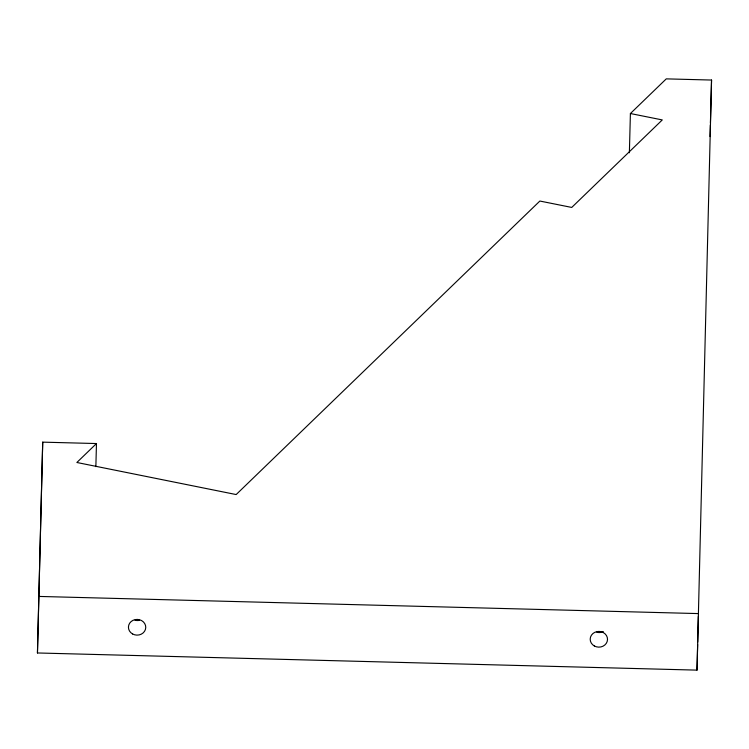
<?xml version="1.0" encoding="UTF-8"?>
<svg xmlns="http://www.w3.org/2000/svg" width="749" height="749" viewBox="0 0 749 749"><rect width="100%" height="100%" fill="white"/><g stroke="black" fill="none" stroke-linecap="round" stroke-linejoin="round"><path stroke-width="1.12" d="M629.375 152.768L630.405 113.53L666.273 78.87L711.55 80.049L697.019 670.13L37.45 652.969L42.712 442.144L96.471 443.548L95.863 466.627M37.45 652.969L42.712 442.144M697.019 670.13L697.647 644.449M697.703 642.108L698.33 616.427M710.061 136.59L710.361 125.046M710.427 122.742L711.55 80.049M96.471 443.548L76.866 462.489L236.169 494.555L539.86 201.041L571.74 207.436L662.285 119.924L630.405 113.53M38.939 596.429L698.508 613.59M139.501 620.331A8.66 7.855 1.4 0 1 135.017 620.219M603.366 631.622A8.66 7.855 1.4 0 1 596.775 632.231M132.592 633.963A8.66 7.855 1.4 0 0 145.755 627.493A8.66 7.855 1.4 0 0 132.947 620.359A8.66 7.855 1.4 0 0 132.592 633.963M594.35 645.975A8.66 7.855 1.4 0 0 607.514 639.515A8.66 7.855 1.4 0 0 594.706 632.371A8.66 7.855 1.4 0 0 594.35 645.975"/></g></svg>
